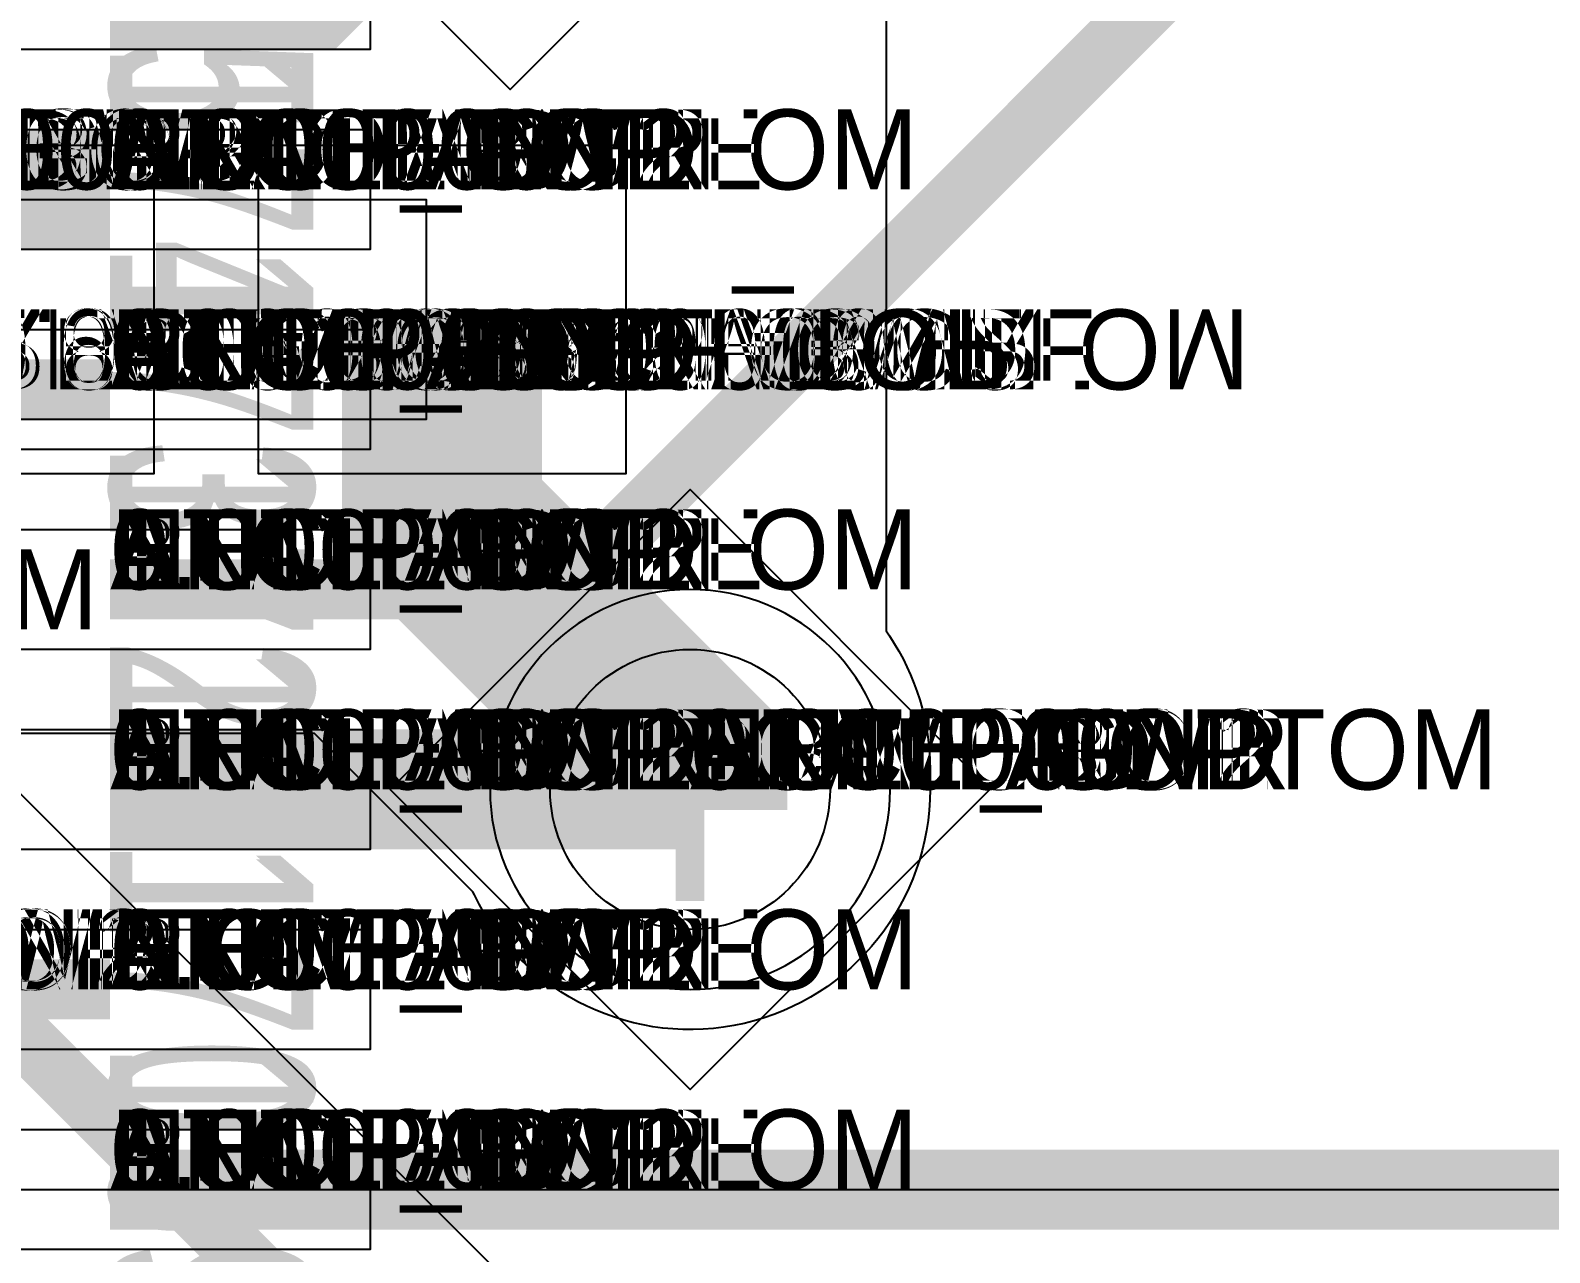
# Model space of a CAD drawing. Extents: x 0 to 323, y 0 to 320.
# Drawn here: x 122.651 to 126.449, y 61.692 to 64.748 of the extents above; entities that cross this region are included whole.
import ezdxf
from ezdxf.enums import TextEntityAlignment as Align

# ---------------------------------------------------------------- set-up
doc = ezdxf.new("R2010")
doc.units = 0
doc.header["$MEASUREMENT"] = 0
doc.layers.get('0').update_dxf_attribs({"linetype": 'CONTINUOUS'})
for name, color, linetype in [('CDN_FIGURES', 7, 'CONTINUOUS'), ('ETCH_BOTTOM', 7, 'CONTINUOUS'), ('ETCH_GND', 3, 'CONTINUOUS'), ('ETCH_INT1', 4, 'CONTINUOUS'), ('ETCH_INT2', 5, 'CONTINUOUS'), ('ETCH_PWR', 6, 'CONTINUOUS'), ('ETCH_TOP', 2, 'CONTINUOUS'), ('MANUFACTURING_NCLEGEND-1-6', 8, 'CONTINUOUS'), ('PACKAGE_GEOMETRY_ASSEMBLY_TOP', 11, 'CONTINUOUS'), ('PACKAGE_GEOMETRY_PIN_NUMBER', 9, 'CONTINUOUS')]:
    doc.layers.add(name, color=color, linetype=linetype)

# ---------------------------------------------------------------- blocks, each defined once
blk = doc.blocks.new('PAD_INFO')
for tag in ['SHAPE_TYPE', 'PAD_HEIGHT', 'PAD_LAYER', 'PAD_TYPE', 'PAD_WIDTH']:
    blk.add_attdef(tag, (0, 0), '', height=0.2)
at = {"flags": 2}
blk.add_attdef('CDN_TYPE', (0, 0), '', height=0.2, dxfattribs=at)
blk = doc.blocks.new('DRILL_INFO')
at = {"flags": 2}
blk.add_attdef('CDN_TYPE', (0, 0), '', height=0.2, dxfattribs=at)
for tag in ['FSHAPE', 'FCHAR', 'DRILL_HEIGHT', 'DIAMETER', 'PLATED', 'DRILL_WIDTH']:
    blk.add_attdef(tag, (0, 0), '', height=0.2)
blk = doc.blocks.new('VIA0700X0300')
at = {"layer": 'ETCH_BOTTOM'}
blk.add_circle((0, 0), 0.35, dxfattribs=at)
at = {"layer": 'ETCH_GND'}
blk.add_circle((0, 0), 0.35, dxfattribs=at)
at = {"layer": 'ETCH_INT1'}
blk.add_circle((0, 0), 0.35, dxfattribs=at)
at = {"layer": 'ETCH_INT2'}
blk.add_circle((0, 0), 0.35, dxfattribs=at)
at = {"layer": 'ETCH_PWR'}
blk.add_circle((0, 0), 0.35, dxfattribs=at)
at = {"layer": 'ETCH_TOP'}
blk.add_circle((0, 0), 0.35, dxfattribs=at)
ref = blk.add_blockref('PAD_INFO', (0, 0))
ref.add_attrib('PAD_LAYER', 'ETCH_TOP', (0, 0), dxfattribs={"height": 0.2})
ref.add_attrib('SHAPE_TYPE', 'NULL', (0, 0), dxfattribs={"height": 0.2})
ref.add_attrib('PAD_TYPE', 'ANTIPAD', (0, 0), dxfattribs={"height": 0.2})
ref.add_attrib('PAD_WIDTH', '0.000000', (0, 0), dxfattribs={"height": 0.2})
ref.add_attrib('PAD_HEIGHT', '0.000000', (0, 0), dxfattribs={"height": 0.2})
ref = blk.add_blockref('PAD_INFO', (0, 0))
ref.add_attrib('PAD_LAYER', 'ETCH_GND', (0, 0), dxfattribs={"height": 0.2})
ref.add_attrib('SHAPE_TYPE', 'NULL', (0, 0), dxfattribs={"height": 0.2})
ref.add_attrib('PAD_TYPE', 'ANTIPAD', (0, 0), dxfattribs={"height": 0.2})
ref.add_attrib('PAD_WIDTH', '0.000000', (0, 0), dxfattribs={"height": 0.2})
ref.add_attrib('PAD_HEIGHT', '0.000000', (0, 0), dxfattribs={"height": 0.2})
ref = blk.add_blockref('PAD_INFO', (0, 0))
ref.add_attrib('PAD_LAYER', 'ETCH_INT1', (0, 0), dxfattribs={"height": 0.2})
ref.add_attrib('SHAPE_TYPE', 'NULL', (0, 0), dxfattribs={"height": 0.2})
ref.add_attrib('PAD_TYPE', 'ANTIPAD', (0, 0), dxfattribs={"height": 0.2})
ref.add_attrib('PAD_WIDTH', '0.000000', (0, 0), dxfattribs={"height": 0.2})
ref.add_attrib('PAD_HEIGHT', '0.000000', (0, 0), dxfattribs={"height": 0.2})
ref = blk.add_blockref('PAD_INFO', (0, 0))
ref.add_attrib('PAD_LAYER', 'ETCH_INT2', (0, 0), dxfattribs={"height": 0.2})
ref.add_attrib('SHAPE_TYPE', 'NULL', (0, 0), dxfattribs={"height": 0.2})
ref.add_attrib('PAD_TYPE', 'ANTIPAD', (0, 0), dxfattribs={"height": 0.2})
ref.add_attrib('PAD_WIDTH', '0.000000', (0, 0), dxfattribs={"height": 0.2})
ref.add_attrib('PAD_HEIGHT', '0.000000', (0, 0), dxfattribs={"height": 0.2})
ref = blk.add_blockref('PAD_INFO', (0, 0))
ref.add_attrib('PAD_LAYER', 'ETCH_PWR', (0, 0), dxfattribs={"height": 0.2})
ref.add_attrib('SHAPE_TYPE', 'NULL', (0, 0), dxfattribs={"height": 0.2})
ref.add_attrib('PAD_TYPE', 'ANTIPAD', (0, 0), dxfattribs={"height": 0.2})
ref.add_attrib('PAD_WIDTH', '0.000000', (0, 0), dxfattribs={"height": 0.2})
ref.add_attrib('PAD_HEIGHT', '0.000000', (0, 0), dxfattribs={"height": 0.2})
ref = blk.add_blockref('PAD_INFO', (0, 0))
ref.add_attrib('PAD_LAYER', 'ETCH_BOTTOM', (0, 0), dxfattribs={"height": 0.2})
ref.add_attrib('SHAPE_TYPE', 'NULL', (0, 0), dxfattribs={"height": 0.2})
ref.add_attrib('PAD_TYPE', 'ANTIPAD', (0, 0), dxfattribs={"height": 0.2})
ref.add_attrib('PAD_WIDTH', '0.000000', (0, 0), dxfattribs={"height": 0.2})
ref.add_attrib('PAD_HEIGHT', '0.000000', (0, 0), dxfattribs={"height": 0.2})
ref = blk.add_blockref('PAD_INFO', (0, 0))
ref.add_attrib('PAD_LAYER', 'ETCH_TOP', (0, 0), dxfattribs={"height": 0.2})
ref.add_attrib('SHAPE_TYPE', 'NULL', (0, 0), dxfattribs={"height": 0.2})
ref.add_attrib('PAD_TYPE', 'THERMAL', (0, 0), dxfattribs={"height": 0.2})
ref.add_attrib('PAD_WIDTH', '0.000000', (0, 0), dxfattribs={"height": 0.2})
ref.add_attrib('PAD_HEIGHT', '0.000000', (0, 0), dxfattribs={"height": 0.2})
ref = blk.add_blockref('PAD_INFO', (0, 0))
ref.add_attrib('PAD_LAYER', 'ETCH_GND', (0, 0), dxfattribs={"height": 0.2})
ref.add_attrib('SHAPE_TYPE', 'NULL', (0, 0), dxfattribs={"height": 0.2})
ref.add_attrib('PAD_TYPE', 'THERMAL', (0, 0), dxfattribs={"height": 0.2})
ref.add_attrib('PAD_WIDTH', '0.000000', (0, 0), dxfattribs={"height": 0.2})
ref.add_attrib('PAD_HEIGHT', '0.000000', (0, 0), dxfattribs={"height": 0.2})
ref = blk.add_blockref('PAD_INFO', (0, 0))
ref.add_attrib('PAD_LAYER', 'ETCH_INT1', (0, 0), dxfattribs={"height": 0.2})
ref.add_attrib('SHAPE_TYPE', 'NULL', (0, 0), dxfattribs={"height": 0.2})
ref.add_attrib('PAD_TYPE', 'THERMAL', (0, 0), dxfattribs={"height": 0.2})
ref.add_attrib('PAD_WIDTH', '0.000000', (0, 0), dxfattribs={"height": 0.2})
ref.add_attrib('PAD_HEIGHT', '0.000000', (0, 0), dxfattribs={"height": 0.2})
ref = blk.add_blockref('PAD_INFO', (0, 0))
ref.add_attrib('PAD_LAYER', 'ETCH_INT2', (0, 0), dxfattribs={"height": 0.2})
ref.add_attrib('SHAPE_TYPE', 'NULL', (0, 0), dxfattribs={"height": 0.2})
ref.add_attrib('PAD_TYPE', 'THERMAL', (0, 0), dxfattribs={"height": 0.2})
ref.add_attrib('PAD_WIDTH', '0.000000', (0, 0), dxfattribs={"height": 0.2})
ref.add_attrib('PAD_HEIGHT', '0.000000', (0, 0), dxfattribs={"height": 0.2})
ref = blk.add_blockref('PAD_INFO', (0, 0))
ref.add_attrib('PAD_LAYER', 'ETCH_PWR', (0, 0), dxfattribs={"height": 0.2})
ref.add_attrib('SHAPE_TYPE', 'NULL', (0, 0), dxfattribs={"height": 0.2})
ref.add_attrib('PAD_TYPE', 'THERMAL', (0, 0), dxfattribs={"height": 0.2})
ref.add_attrib('PAD_WIDTH', '0.000000', (0, 0), dxfattribs={"height": 0.2})
ref.add_attrib('PAD_HEIGHT', '0.000000', (0, 0), dxfattribs={"height": 0.2})
ref = blk.add_blockref('PAD_INFO', (0, 0))
ref.add_attrib('PAD_LAYER', 'ETCH_BOTTOM', (0, 0), dxfattribs={"height": 0.2})
ref.add_attrib('SHAPE_TYPE', 'NULL', (0, 0), dxfattribs={"height": 0.2})
ref.add_attrib('PAD_TYPE', 'THERMAL', (0, 0), dxfattribs={"height": 0.2})
ref.add_attrib('PAD_WIDTH', '0.000000', (0, 0), dxfattribs={"height": 0.2})
ref.add_attrib('PAD_HEIGHT', '0.000000', (0, 0), dxfattribs={"height": 0.2})
ref = blk.add_blockref('PAD_INFO', (0, 0))
ref.add_attrib('PAD_LAYER', 'ETCH_TOP', (0, 0), dxfattribs={"height": 0.2})
ref.add_attrib('SHAPE_TYPE', 'CIRCLE', (0, 0), dxfattribs={"height": 0.2})
ref.add_attrib('PAD_TYPE', 'REGULAR', (0, 0), dxfattribs={"height": 0.2})
ref.add_attrib('PAD_WIDTH', '0.700000', (0, 0), dxfattribs={"height": 0.2})
ref.add_attrib('PAD_HEIGHT', '0.700000', (0, 0), dxfattribs={"height": 0.2})
ref = blk.add_blockref('PAD_INFO', (0, 0))
ref.add_attrib('PAD_LAYER', 'ETCH_GND', (0, 0), dxfattribs={"height": 0.2})
ref.add_attrib('SHAPE_TYPE', 'CIRCLE', (0, 0), dxfattribs={"height": 0.2})
ref.add_attrib('PAD_TYPE', 'REGULAR', (0, 0), dxfattribs={"height": 0.2})
ref.add_attrib('PAD_WIDTH', '0.700000', (0, 0), dxfattribs={"height": 0.2})
ref.add_attrib('PAD_HEIGHT', '0.700000', (0, 0), dxfattribs={"height": 0.2})
ref = blk.add_blockref('PAD_INFO', (0, 0))
ref.add_attrib('PAD_LAYER', 'ETCH_INT1', (0, 0), dxfattribs={"height": 0.2})
ref.add_attrib('SHAPE_TYPE', 'CIRCLE', (0, 0), dxfattribs={"height": 0.2})
ref.add_attrib('PAD_TYPE', 'REGULAR', (0, 0), dxfattribs={"height": 0.2})
ref.add_attrib('PAD_WIDTH', '0.700000', (0, 0), dxfattribs={"height": 0.2})
ref.add_attrib('PAD_HEIGHT', '0.700000', (0, 0), dxfattribs={"height": 0.2})
ref = blk.add_blockref('PAD_INFO', (0, 0))
ref.add_attrib('PAD_LAYER', 'ETCH_INT2', (0, 0), dxfattribs={"height": 0.2})
ref.add_attrib('SHAPE_TYPE', 'CIRCLE', (0, 0), dxfattribs={"height": 0.2})
ref.add_attrib('PAD_TYPE', 'REGULAR', (0, 0), dxfattribs={"height": 0.2})
ref.add_attrib('PAD_WIDTH', '0.700000', (0, 0), dxfattribs={"height": 0.2})
ref.add_attrib('PAD_HEIGHT', '0.700000', (0, 0), dxfattribs={"height": 0.2})
ref = blk.add_blockref('PAD_INFO', (0, 0))
ref.add_attrib('PAD_LAYER', 'ETCH_PWR', (0, 0), dxfattribs={"height": 0.2})
ref.add_attrib('SHAPE_TYPE', 'CIRCLE', (0, 0), dxfattribs={"height": 0.2})
ref.add_attrib('PAD_TYPE', 'REGULAR', (0, 0), dxfattribs={"height": 0.2})
ref.add_attrib('PAD_WIDTH', '0.700000', (0, 0), dxfattribs={"height": 0.2})
ref.add_attrib('PAD_HEIGHT', '0.700000', (0, 0), dxfattribs={"height": 0.2})
ref = blk.add_blockref('PAD_INFO', (0, 0))
ref.add_attrib('PAD_LAYER', 'ETCH_BOTTOM', (0, 0), dxfattribs={"height": 0.2})
ref.add_attrib('SHAPE_TYPE', 'CIRCLE', (0, 0), dxfattribs={"height": 0.2})
ref.add_attrib('PAD_TYPE', 'REGULAR', (0, 0), dxfattribs={"height": 0.2})
ref.add_attrib('PAD_WIDTH', '0.700000', (0, 0), dxfattribs={"height": 0.2})
ref.add_attrib('PAD_HEIGHT', '0.700000', (0, 0), dxfattribs={"height": 0.2})
ref = blk.add_blockref('DRILL_INFO', (0, 0))
ref.add_attrib('DIAMETER', '0.300000', (0, 0), dxfattribs={"height": 0.2})
ref.add_attrib('PLATED', 'PLATED', (0, 0), dxfattribs={"height": 0.2})
ref.add_attrib('FSHAPE', 'DIAMOND', (0, 0), dxfattribs={"height": 0.2})
ref.add_attrib('FCHAR', '+', (0, 0), dxfattribs={"height": 0.2})
ref.add_attrib('DRILL_WIDTH', '1.500000', (0, 0), dxfattribs={"height": 0.2})
ref.add_attrib('DRILL_HEIGHT', '1.500000', (0, 0), dxfattribs={"height": 0.2})
for tag in ['CDN_TYPE', 'PIN']:
    blk.add_attdef(tag, (0, 0), '', height=0.2)
at = {"flags": 2}
for tag in ['PSTKNAME', 'BBV']:
    blk.add_attdef(tag, (0, 0), '', height=0.2, dxfattribs=at)
blk = doc.blocks.new('FIGURE_DIAMOND')
at = {"layer": 'CDN_FIGURES'}
blk.add_lwpolyline([(-0.5, 0), (0, 0.5), (0.5, 0), (0, -0.5)], close=True, dxfattribs=at)
blk = doc.blocks.new('RC1300X0300TS')
at = {"layer": 'ETCH_TOP'}
blk.add_lwpolyline([(-0.65, -0.15), (-0.65, 0.15), (0.65, 0.15), (0.65, -0.15)], close=True, dxfattribs=at)
ref = blk.add_blockref('PAD_INFO', (0, 0))
ref.add_attrib('PAD_LAYER', 'ETCH_TOP', (0, 0), dxfattribs={"height": 0.2})
ref.add_attrib('SHAPE_TYPE', 'NULL', (0, 0), dxfattribs={"height": 0.2})
ref.add_attrib('PAD_TYPE', 'ANTIPAD', (0, 0), dxfattribs={"height": 0.2})
ref.add_attrib('PAD_WIDTH', '0.000000', (0, 0), dxfattribs={"height": 0.2})
ref.add_attrib('PAD_HEIGHT', '0.000000', (0, 0), dxfattribs={"height": 0.2})
ref = blk.add_blockref('PAD_INFO', (0, 0))
ref.add_attrib('PAD_LAYER', 'ETCH_GND', (0, 0), dxfattribs={"height": 0.2})
ref.add_attrib('SHAPE_TYPE', 'NULL', (0, 0), dxfattribs={"height": 0.2})
ref.add_attrib('PAD_TYPE', 'ANTIPAD', (0, 0), dxfattribs={"height": 0.2})
ref.add_attrib('PAD_WIDTH', '0.000000', (0, 0), dxfattribs={"height": 0.2})
ref.add_attrib('PAD_HEIGHT', '0.000000', (0, 0), dxfattribs={"height": 0.2})
ref = blk.add_blockref('PAD_INFO', (0, 0))
ref.add_attrib('PAD_LAYER', 'ETCH_INT1', (0, 0), dxfattribs={"height": 0.2})
ref.add_attrib('SHAPE_TYPE', 'NULL', (0, 0), dxfattribs={"height": 0.2})
ref.add_attrib('PAD_TYPE', 'ANTIPAD', (0, 0), dxfattribs={"height": 0.2})
ref.add_attrib('PAD_WIDTH', '0.000000', (0, 0), dxfattribs={"height": 0.2})
ref.add_attrib('PAD_HEIGHT', '0.000000', (0, 0), dxfattribs={"height": 0.2})
ref = blk.add_blockref('PAD_INFO', (0, 0))
ref.add_attrib('PAD_LAYER', 'ETCH_INT2', (0, 0), dxfattribs={"height": 0.2})
ref.add_attrib('SHAPE_TYPE', 'NULL', (0, 0), dxfattribs={"height": 0.2})
ref.add_attrib('PAD_TYPE', 'ANTIPAD', (0, 0), dxfattribs={"height": 0.2})
ref.add_attrib('PAD_WIDTH', '0.000000', (0, 0), dxfattribs={"height": 0.2})
ref.add_attrib('PAD_HEIGHT', '0.000000', (0, 0), dxfattribs={"height": 0.2})
ref = blk.add_blockref('PAD_INFO', (0, 0))
ref.add_attrib('PAD_LAYER', 'ETCH_PWR', (0, 0), dxfattribs={"height": 0.2})
ref.add_attrib('SHAPE_TYPE', 'NULL', (0, 0), dxfattribs={"height": 0.2})
ref.add_attrib('PAD_TYPE', 'ANTIPAD', (0, 0), dxfattribs={"height": 0.2})
ref.add_attrib('PAD_WIDTH', '0.000000', (0, 0), dxfattribs={"height": 0.2})
ref.add_attrib('PAD_HEIGHT', '0.000000', (0, 0), dxfattribs={"height": 0.2})
ref = blk.add_blockref('PAD_INFO', (0, 0))
ref.add_attrib('PAD_LAYER', 'ETCH_BOTTOM', (0, 0), dxfattribs={"height": 0.2})
ref.add_attrib('SHAPE_TYPE', 'NULL', (0, 0), dxfattribs={"height": 0.2})
ref.add_attrib('PAD_TYPE', 'ANTIPAD', (0, 0), dxfattribs={"height": 0.2})
ref.add_attrib('PAD_WIDTH', '0.000000', (0, 0), dxfattribs={"height": 0.2})
ref.add_attrib('PAD_HEIGHT', '0.000000', (0, 0), dxfattribs={"height": 0.2})
ref = blk.add_blockref('PAD_INFO', (0, 0))
ref.add_attrib('PAD_LAYER', 'ETCH_TOP', (0, 0), dxfattribs={"height": 0.2})
ref.add_attrib('SHAPE_TYPE', 'NULL', (0, 0), dxfattribs={"height": 0.2})
ref.add_attrib('PAD_TYPE', 'THERMAL', (0, 0), dxfattribs={"height": 0.2})
ref.add_attrib('PAD_WIDTH', '0.000000', (0, 0), dxfattribs={"height": 0.2})
ref.add_attrib('PAD_HEIGHT', '0.000000', (0, 0), dxfattribs={"height": 0.2})
ref = blk.add_blockref('PAD_INFO', (0, 0))
ref.add_attrib('PAD_LAYER', 'ETCH_GND', (0, 0), dxfattribs={"height": 0.2})
ref.add_attrib('SHAPE_TYPE', 'NULL', (0, 0), dxfattribs={"height": 0.2})
ref.add_attrib('PAD_TYPE', 'THERMAL', (0, 0), dxfattribs={"height": 0.2})
ref.add_attrib('PAD_WIDTH', '0.000000', (0, 0), dxfattribs={"height": 0.2})
ref.add_attrib('PAD_HEIGHT', '0.000000', (0, 0), dxfattribs={"height": 0.2})
ref = blk.add_blockref('PAD_INFO', (0, 0))
ref.add_attrib('PAD_LAYER', 'ETCH_INT1', (0, 0), dxfattribs={"height": 0.2})
ref.add_attrib('SHAPE_TYPE', 'NULL', (0, 0), dxfattribs={"height": 0.2})
ref.add_attrib('PAD_TYPE', 'THERMAL', (0, 0), dxfattribs={"height": 0.2})
ref.add_attrib('PAD_WIDTH', '0.000000', (0, 0), dxfattribs={"height": 0.2})
ref.add_attrib('PAD_HEIGHT', '0.000000', (0, 0), dxfattribs={"height": 0.2})
ref = blk.add_blockref('PAD_INFO', (0, 0))
ref.add_attrib('PAD_LAYER', 'ETCH_INT2', (0, 0), dxfattribs={"height": 0.2})
ref.add_attrib('SHAPE_TYPE', 'NULL', (0, 0), dxfattribs={"height": 0.2})
ref.add_attrib('PAD_TYPE', 'THERMAL', (0, 0), dxfattribs={"height": 0.2})
ref.add_attrib('PAD_WIDTH', '0.000000', (0, 0), dxfattribs={"height": 0.2})
ref.add_attrib('PAD_HEIGHT', '0.000000', (0, 0), dxfattribs={"height": 0.2})
ref = blk.add_blockref('PAD_INFO', (0, 0))
ref.add_attrib('PAD_LAYER', 'ETCH_PWR', (0, 0), dxfattribs={"height": 0.2})
ref.add_attrib('SHAPE_TYPE', 'NULL', (0, 0), dxfattribs={"height": 0.2})
ref.add_attrib('PAD_TYPE', 'THERMAL', (0, 0), dxfattribs={"height": 0.2})
ref.add_attrib('PAD_WIDTH', '0.000000', (0, 0), dxfattribs={"height": 0.2})
ref.add_attrib('PAD_HEIGHT', '0.000000', (0, 0), dxfattribs={"height": 0.2})
ref = blk.add_blockref('PAD_INFO', (0, 0))
ref.add_attrib('PAD_LAYER', 'ETCH_BOTTOM', (0, 0), dxfattribs={"height": 0.2})
ref.add_attrib('SHAPE_TYPE', 'NULL', (0, 0), dxfattribs={"height": 0.2})
ref.add_attrib('PAD_TYPE', 'THERMAL', (0, 0), dxfattribs={"height": 0.2})
ref.add_attrib('PAD_WIDTH', '0.000000', (0, 0), dxfattribs={"height": 0.2})
ref.add_attrib('PAD_HEIGHT', '0.000000', (0, 0), dxfattribs={"height": 0.2})
ref = blk.add_blockref('PAD_INFO', (0, 0))
ref.add_attrib('PAD_LAYER', 'ETCH_TOP', (0, 0), dxfattribs={"height": 0.2})
ref.add_attrib('SHAPE_TYPE', 'RECTANGLE', (0, 0), dxfattribs={"height": 0.2})
ref.add_attrib('PAD_TYPE', 'REGULAR', (0, 0), dxfattribs={"height": 0.2})
ref.add_attrib('PAD_WIDTH', '1.300000', (0, 0), dxfattribs={"height": 0.2})
ref.add_attrib('PAD_HEIGHT', '0.300000', (0, 0), dxfattribs={"height": 0.2})
ref = blk.add_blockref('PAD_INFO', (0, 0))
ref.add_attrib('PAD_LAYER', 'ETCH_GND', (0, 0), dxfattribs={"height": 0.2})
ref.add_attrib('SHAPE_TYPE', 'NULL', (0, 0), dxfattribs={"height": 0.2})
ref.add_attrib('PAD_TYPE', 'REGULAR', (0, 0), dxfattribs={"height": 0.2})
ref.add_attrib('PAD_WIDTH', '0.000000', (0, 0), dxfattribs={"height": 0.2})
ref.add_attrib('PAD_HEIGHT', '0.000000', (0, 0), dxfattribs={"height": 0.2})
ref = blk.add_blockref('PAD_INFO', (0, 0))
ref.add_attrib('PAD_LAYER', 'ETCH_INT1', (0, 0), dxfattribs={"height": 0.2})
ref.add_attrib('SHAPE_TYPE', 'NULL', (0, 0), dxfattribs={"height": 0.2})
ref.add_attrib('PAD_TYPE', 'REGULAR', (0, 0), dxfattribs={"height": 0.2})
ref.add_attrib('PAD_WIDTH', '0.000000', (0, 0), dxfattribs={"height": 0.2})
ref.add_attrib('PAD_HEIGHT', '0.000000', (0, 0), dxfattribs={"height": 0.2})
ref = blk.add_blockref('PAD_INFO', (0, 0))
ref.add_attrib('PAD_LAYER', 'ETCH_INT2', (0, 0), dxfattribs={"height": 0.2})
ref.add_attrib('SHAPE_TYPE', 'NULL', (0, 0), dxfattribs={"height": 0.2})
ref.add_attrib('PAD_TYPE', 'REGULAR', (0, 0), dxfattribs={"height": 0.2})
ref.add_attrib('PAD_WIDTH', '0.000000', (0, 0), dxfattribs={"height": 0.2})
ref.add_attrib('PAD_HEIGHT', '0.000000', (0, 0), dxfattribs={"height": 0.2})
ref = blk.add_blockref('PAD_INFO', (0, 0))
ref.add_attrib('PAD_LAYER', 'ETCH_PWR', (0, 0), dxfattribs={"height": 0.2})
ref.add_attrib('SHAPE_TYPE', 'NULL', (0, 0), dxfattribs={"height": 0.2})
ref.add_attrib('PAD_TYPE', 'REGULAR', (0, 0), dxfattribs={"height": 0.2})
ref.add_attrib('PAD_WIDTH', '0.000000', (0, 0), dxfattribs={"height": 0.2})
ref.add_attrib('PAD_HEIGHT', '0.000000', (0, 0), dxfattribs={"height": 0.2})
ref = blk.add_blockref('PAD_INFO', (0, 0))
ref.add_attrib('PAD_LAYER', 'ETCH_BOTTOM', (0, 0), dxfattribs={"height": 0.2})
ref.add_attrib('SHAPE_TYPE', 'NULL', (0, 0), dxfattribs={"height": 0.2})
ref.add_attrib('PAD_TYPE', 'REGULAR', (0, 0), dxfattribs={"height": 0.2})
ref.add_attrib('PAD_WIDTH', '0.000000', (0, 0), dxfattribs={"height": 0.2})
ref.add_attrib('PAD_HEIGHT', '0.000000', (0, 0), dxfattribs={"height": 0.2})
ref = blk.add_blockref('DRILL_INFO', (0, 0))
ref.add_attrib('DIAMETER', '0.000000', (0, 0), dxfattribs={"height": 0.2})
ref.add_attrib('PLATED', 'PLATED', (0, 0), dxfattribs={"height": 0.2})
ref.add_attrib('FSHAPE', 'NULL', (0, 0), dxfattribs={"height": 0.2})
ref.add_attrib('DRILL_WIDTH', '0.000000', (0, 0), dxfattribs={"height": 0.2})
ref.add_attrib('DRILL_HEIGHT', '0.000000', (0, 0), dxfattribs={"height": 0.2})
for tag in ['CDN_TYPE', 'PIN']:
    blk.add_attdef(tag, (0, 0), '', height=0.2)
at = {"flags": 2}
for tag in ['PSTKNAME', 'BBV']:
    blk.add_attdef(tag, (0, 0), '', height=0.2, dxfattribs=at)
blk = doc.blocks.new('LQFP176')
at = {"layer": 'ETCH_TOP', "rotation": 90}
for p in [(-10.25, 12.7), (-9.75, 12.7), (-9.25, 12.7), (-8.75, 12.7), (-8.25, 12.7), (-7.75, 12.7), (-7.25, 12.7)]:
    blk.add_blockref('RC1300X0300TS', p, dxfattribs=at)
at = {"flags": 2}
for tag in ['SYMBOL_TYPE', 'CDN_TYPE', 'REFDES']:
    blk.add_attdef(tag, (0, 0), '', height=0.2, dxfattribs=at)
blk = doc.blocks.new('RC0920X0820TS')
at = {"layer": 'ETCH_TOP'}
blk.add_lwpolyline([(-0.46, -0.41), (-0.46, 0.41), (0.46, 0.41), (0.46, -0.41)], close=True, dxfattribs=at)
ref = blk.add_blockref('PAD_INFO', (0, 0))
ref.add_attrib('PAD_LAYER', 'ETCH_TOP', (0, 0), dxfattribs={"height": 0.2})
ref.add_attrib('SHAPE_TYPE', 'NULL', (0, 0), dxfattribs={"height": 0.2})
ref.add_attrib('PAD_TYPE', 'ANTIPAD', (0, 0), dxfattribs={"height": 0.2})
ref.add_attrib('PAD_WIDTH', '0.000000', (0, 0), dxfattribs={"height": 0.2})
ref.add_attrib('PAD_HEIGHT', '0.000000', (0, 0), dxfattribs={"height": 0.2})
ref = blk.add_blockref('PAD_INFO', (0, 0))
ref.add_attrib('PAD_LAYER', 'ETCH_GND', (0, 0), dxfattribs={"height": 0.2})
ref.add_attrib('SHAPE_TYPE', 'NULL', (0, 0), dxfattribs={"height": 0.2})
ref.add_attrib('PAD_TYPE', 'ANTIPAD', (0, 0), dxfattribs={"height": 0.2})
ref.add_attrib('PAD_WIDTH', '0.000000', (0, 0), dxfattribs={"height": 0.2})
ref.add_attrib('PAD_HEIGHT', '0.000000', (0, 0), dxfattribs={"height": 0.2})
ref = blk.add_blockref('PAD_INFO', (0, 0))
ref.add_attrib('PAD_LAYER', 'ETCH_INT1', (0, 0), dxfattribs={"height": 0.2})
ref.add_attrib('SHAPE_TYPE', 'NULL', (0, 0), dxfattribs={"height": 0.2})
ref.add_attrib('PAD_TYPE', 'ANTIPAD', (0, 0), dxfattribs={"height": 0.2})
ref.add_attrib('PAD_WIDTH', '0.000000', (0, 0), dxfattribs={"height": 0.2})
ref.add_attrib('PAD_HEIGHT', '0.000000', (0, 0), dxfattribs={"height": 0.2})
ref = blk.add_blockref('PAD_INFO', (0, 0))
ref.add_attrib('PAD_LAYER', 'ETCH_INT2', (0, 0), dxfattribs={"height": 0.2})
ref.add_attrib('SHAPE_TYPE', 'NULL', (0, 0), dxfattribs={"height": 0.2})
ref.add_attrib('PAD_TYPE', 'ANTIPAD', (0, 0), dxfattribs={"height": 0.2})
ref.add_attrib('PAD_WIDTH', '0.000000', (0, 0), dxfattribs={"height": 0.2})
ref.add_attrib('PAD_HEIGHT', '0.000000', (0, 0), dxfattribs={"height": 0.2})
ref = blk.add_blockref('PAD_INFO', (0, 0))
ref.add_attrib('PAD_LAYER', 'ETCH_PWR', (0, 0), dxfattribs={"height": 0.2})
ref.add_attrib('SHAPE_TYPE', 'NULL', (0, 0), dxfattribs={"height": 0.2})
ref.add_attrib('PAD_TYPE', 'ANTIPAD', (0, 0), dxfattribs={"height": 0.2})
ref.add_attrib('PAD_WIDTH', '0.000000', (0, 0), dxfattribs={"height": 0.2})
ref.add_attrib('PAD_HEIGHT', '0.000000', (0, 0), dxfattribs={"height": 0.2})
ref = blk.add_blockref('PAD_INFO', (0, 0))
ref.add_attrib('PAD_LAYER', 'ETCH_BOTTOM', (0, 0), dxfattribs={"height": 0.2})
ref.add_attrib('SHAPE_TYPE', 'NULL', (0, 0), dxfattribs={"height": 0.2})
ref.add_attrib('PAD_TYPE', 'ANTIPAD', (0, 0), dxfattribs={"height": 0.2})
ref.add_attrib('PAD_WIDTH', '0.000000', (0, 0), dxfattribs={"height": 0.2})
ref.add_attrib('PAD_HEIGHT', '0.000000', (0, 0), dxfattribs={"height": 0.2})
ref = blk.add_blockref('PAD_INFO', (0, 0))
ref.add_attrib('PAD_LAYER', 'ETCH_TOP', (0, 0), dxfattribs={"height": 0.2})
ref.add_attrib('SHAPE_TYPE', 'NULL', (0, 0), dxfattribs={"height": 0.2})
ref.add_attrib('PAD_TYPE', 'THERMAL', (0, 0), dxfattribs={"height": 0.2})
ref.add_attrib('PAD_WIDTH', '0.000000', (0, 0), dxfattribs={"height": 0.2})
ref.add_attrib('PAD_HEIGHT', '0.000000', (0, 0), dxfattribs={"height": 0.2})
ref = blk.add_blockref('PAD_INFO', (0, 0))
ref.add_attrib('PAD_LAYER', 'ETCH_GND', (0, 0), dxfattribs={"height": 0.2})
ref.add_attrib('SHAPE_TYPE', 'NULL', (0, 0), dxfattribs={"height": 0.2})
ref.add_attrib('PAD_TYPE', 'THERMAL', (0, 0), dxfattribs={"height": 0.2})
ref.add_attrib('PAD_WIDTH', '0.000000', (0, 0), dxfattribs={"height": 0.2})
ref.add_attrib('PAD_HEIGHT', '0.000000', (0, 0), dxfattribs={"height": 0.2})
ref = blk.add_blockref('PAD_INFO', (0, 0))
ref.add_attrib('PAD_LAYER', 'ETCH_INT1', (0, 0), dxfattribs={"height": 0.2})
ref.add_attrib('SHAPE_TYPE', 'NULL', (0, 0), dxfattribs={"height": 0.2})
ref.add_attrib('PAD_TYPE', 'THERMAL', (0, 0), dxfattribs={"height": 0.2})
ref.add_attrib('PAD_WIDTH', '0.000000', (0, 0), dxfattribs={"height": 0.2})
ref.add_attrib('PAD_HEIGHT', '0.000000', (0, 0), dxfattribs={"height": 0.2})
ref = blk.add_blockref('PAD_INFO', (0, 0))
ref.add_attrib('PAD_LAYER', 'ETCH_INT2', (0, 0), dxfattribs={"height": 0.2})
ref.add_attrib('SHAPE_TYPE', 'NULL', (0, 0), dxfattribs={"height": 0.2})
ref.add_attrib('PAD_TYPE', 'THERMAL', (0, 0), dxfattribs={"height": 0.2})
ref.add_attrib('PAD_WIDTH', '0.000000', (0, 0), dxfattribs={"height": 0.2})
ref.add_attrib('PAD_HEIGHT', '0.000000', (0, 0), dxfattribs={"height": 0.2})
ref = blk.add_blockref('PAD_INFO', (0, 0))
ref.add_attrib('PAD_LAYER', 'ETCH_PWR', (0, 0), dxfattribs={"height": 0.2})
ref.add_attrib('SHAPE_TYPE', 'NULL', (0, 0), dxfattribs={"height": 0.2})
ref.add_attrib('PAD_TYPE', 'THERMAL', (0, 0), dxfattribs={"height": 0.2})
ref.add_attrib('PAD_WIDTH', '0.000000', (0, 0), dxfattribs={"height": 0.2})
ref.add_attrib('PAD_HEIGHT', '0.000000', (0, 0), dxfattribs={"height": 0.2})
ref = blk.add_blockref('PAD_INFO', (0, 0))
ref.add_attrib('PAD_LAYER', 'ETCH_BOTTOM', (0, 0), dxfattribs={"height": 0.2})
ref.add_attrib('SHAPE_TYPE', 'NULL', (0, 0), dxfattribs={"height": 0.2})
ref.add_attrib('PAD_TYPE', 'THERMAL', (0, 0), dxfattribs={"height": 0.2})
ref.add_attrib('PAD_WIDTH', '0.000000', (0, 0), dxfattribs={"height": 0.2})
ref.add_attrib('PAD_HEIGHT', '0.000000', (0, 0), dxfattribs={"height": 0.2})
ref = blk.add_blockref('PAD_INFO', (0, 0))
ref.add_attrib('PAD_LAYER', 'ETCH_TOP', (0, 0), dxfattribs={"height": 0.2})
ref.add_attrib('SHAPE_TYPE', 'RECTANGLE', (0, 0), dxfattribs={"height": 0.2})
ref.add_attrib('PAD_TYPE', 'REGULAR', (0, 0), dxfattribs={"height": 0.2})
ref.add_attrib('PAD_WIDTH', '0.920000', (0, 0), dxfattribs={"height": 0.2})
ref.add_attrib('PAD_HEIGHT', '0.820000', (0, 0), dxfattribs={"height": 0.2})
ref = blk.add_blockref('PAD_INFO', (0, 0))
ref.add_attrib('PAD_LAYER', 'ETCH_GND', (0, 0), dxfattribs={"height": 0.2})
ref.add_attrib('SHAPE_TYPE', 'NULL', (0, 0), dxfattribs={"height": 0.2})
ref.add_attrib('PAD_TYPE', 'REGULAR', (0, 0), dxfattribs={"height": 0.2})
ref.add_attrib('PAD_WIDTH', '0.000000', (0, 0), dxfattribs={"height": 0.2})
ref.add_attrib('PAD_HEIGHT', '0.000000', (0, 0), dxfattribs={"height": 0.2})
ref = blk.add_blockref('PAD_INFO', (0, 0))
ref.add_attrib('PAD_LAYER', 'ETCH_INT1', (0, 0), dxfattribs={"height": 0.2})
ref.add_attrib('SHAPE_TYPE', 'NULL', (0, 0), dxfattribs={"height": 0.2})
ref.add_attrib('PAD_TYPE', 'REGULAR', (0, 0), dxfattribs={"height": 0.2})
ref.add_attrib('PAD_WIDTH', '0.000000', (0, 0), dxfattribs={"height": 0.2})
ref.add_attrib('PAD_HEIGHT', '0.000000', (0, 0), dxfattribs={"height": 0.2})
ref = blk.add_blockref('PAD_INFO', (0, 0))
ref.add_attrib('PAD_LAYER', 'ETCH_INT2', (0, 0), dxfattribs={"height": 0.2})
ref.add_attrib('SHAPE_TYPE', 'NULL', (0, 0), dxfattribs={"height": 0.2})
ref.add_attrib('PAD_TYPE', 'REGULAR', (0, 0), dxfattribs={"height": 0.2})
ref.add_attrib('PAD_WIDTH', '0.000000', (0, 0), dxfattribs={"height": 0.2})
ref.add_attrib('PAD_HEIGHT', '0.000000', (0, 0), dxfattribs={"height": 0.2})
ref = blk.add_blockref('PAD_INFO', (0, 0))
ref.add_attrib('PAD_LAYER', 'ETCH_PWR', (0, 0), dxfattribs={"height": 0.2})
ref.add_attrib('SHAPE_TYPE', 'NULL', (0, 0), dxfattribs={"height": 0.2})
ref.add_attrib('PAD_TYPE', 'REGULAR', (0, 0), dxfattribs={"height": 0.2})
ref.add_attrib('PAD_WIDTH', '0.000000', (0, 0), dxfattribs={"height": 0.2})
ref.add_attrib('PAD_HEIGHT', '0.000000', (0, 0), dxfattribs={"height": 0.2})
ref = blk.add_blockref('PAD_INFO', (0, 0))
ref.add_attrib('PAD_LAYER', 'ETCH_BOTTOM', (0, 0), dxfattribs={"height": 0.2})
ref.add_attrib('SHAPE_TYPE', 'NULL', (0, 0), dxfattribs={"height": 0.2})
ref.add_attrib('PAD_TYPE', 'REGULAR', (0, 0), dxfattribs={"height": 0.2})
ref.add_attrib('PAD_WIDTH', '0.000000', (0, 0), dxfattribs={"height": 0.2})
ref.add_attrib('PAD_HEIGHT', '0.000000', (0, 0), dxfattribs={"height": 0.2})
ref = blk.add_blockref('DRILL_INFO', (0, 0))
ref.add_attrib('DIAMETER', '0.000000', (0, 0), dxfattribs={"height": 0.2})
ref.add_attrib('PLATED', 'PLATED', (0, 0), dxfattribs={"height": 0.2})
ref.add_attrib('FSHAPE', 'NULL', (0, 0), dxfattribs={"height": 0.2})
ref.add_attrib('DRILL_WIDTH', '0.000000', (0, 0), dxfattribs={"height": 0.2})
ref.add_attrib('DRILL_HEIGHT', '0.000000', (0, 0), dxfattribs={"height": 0.2})
for tag in ['CDN_TYPE', 'PIN']:
    blk.add_attdef(tag, (0, 0), '', height=0.2)
at = {"flags": 2}
for tag in ['PSTKNAME', 'BBV']:
    blk.add_attdef(tag, (0, 0), '', height=0.2, dxfattribs=at)
blk = doc.blocks.new('F270')
at = {"layer": 'PACKAGE_GEOMETRY_ASSEMBLY_TOP'}
blk.add_lwpolyline([(0.04, -0.275), (1.14, -0.275), (1.14, 0.275), (0.04, 0.275)], close=True, dxfattribs=at)
at = {"layer": 'ETCH_TOP'}
ref = blk.add_blockref('RC0920X0820TS', (0, 0), dxfattribs=at)
ref.add_attrib('CDN_TYPE', 'PIN', (0, 0), dxfattribs={"height": 0.2})
ref.add_attrib('PIN', '1', (0, 0), dxfattribs={"height": 0.2})
ref = blk.add_blockref('RC0920X0820TS', (1.18, 0), dxfattribs=at)
ref.add_attrib('CDN_TYPE', 'PIN', (0, 0), dxfattribs={"height": 0.2})
ref.add_attrib('PIN', '2', (0, 0), dxfattribs={"height": 0.2})
at = {"flags": 2}
for tag in ['SYMBOL_TYPE', 'CDN_TYPE', 'REFDES']:
    blk.add_attdef(tag, (0, 0), '', height=0.2, dxfattribs=at)

msp = doc.modelspace()

# ---------------------------------------------------------------- linework, layer by layer
at = {"layer": 'ETCH_BOTTOM'}
for points, format in [([(116.6499, 57.3999), (116.6499, 60.2001), (118.2399, 60.2001), (118.2399, 63.5601), (121.3899, 63.5601), (121.3899, 65.1101), (124.7901, 65.1101), (124.7901, 63.2466), (124.7987, 63.2338, -0.148541), (124.9001, 62.9), (124.9001, 62.85, -0.795244), (123.7608, 62.5867), (123.757, 62.5943), (123.3614, 62.9899), (121.8601, 62.9899), (121.8601, 61.8916), (121.8866, 61.8772, -0.089407), (122.0527, 61.744, 0.434813), (122.2009, 61.7388), (122.3121, 61.8501), (145.5399, 61.8501)], "xyb"), ([(122.5, 64.05, 0.5, 0.5, 0), (122.05, 64.05, 0.5, 0.5, 0), (121.75, 64.35, 0.5, 0.5, 0)], "xyseb"), ([(124.3, 62.85, 0.5, 0.5, 0), (124.3, 62.9, 0.5, 0.5, 0), (123.68, 63.52, 0.5, 0.5, 0), (123.68, 64.05, 0.5, 0.5, 0)], "xyseb")]:
    msp.add_lwpolyline(points, format=format, dxfattribs=at)
at = {"layer": 'ETCH_GND'}
msp.add_lwpolyline([(124.8001, 62.85, 1), (123.7999, 62.85, 1)], format="xyb", close=True, dxfattribs=at)
at = {"layer": 'ETCH_INT1'}
for points, format in [([(129.2761, 56.0251), (125.6011, 59.7001), (124.9495, 59.7001, -0.438438), (124.8485, 59.8097, 0.247337), (124.6651, 60.2384, -0.538717), (124.6819, 60.4069, 0.999957), (124.2202, 61.2942), (124.1873, 61.2772), (121.7792, 63.6853, -0.608918), (121.8339, 63.857, 0.757374), (121.9356, 64.8144)], "xyb"), ([(135.8, 55.6, 0.15, 0.15, 0), (129.1, 55.6, 0.15, 0.15, 0), (125.425, 59.275, 0.15, 0.15, 0), (124.1117, 59.275, 0.15, 0.15, 0), (123.775, 59.6117, 0.15, 0.15, 0), (123.775, 61.0883, 0.15, 0.15, 0), (121.0383, 63.825, 0.15, 0.15, 0), (120.875, 63.825, 0.15, 0.15, 0), (120.4, 64.3, 0.15, 0.15, 0)], "xyseb")]:
    msp.add_lwpolyline(points, format=format, dxfattribs=at)
msp.add_lwpolyline([(124.8001, 62.85, 1), (123.7999, 62.85, 1)], format="xyb", close=True, dxfattribs=at)
at = {"layer": 'ETCH_INT2'}
msp.add_lwpolyline([(124.8001, 62.85, 1), (123.7999, 62.85, 1)], format="xyb", close=True, dxfattribs=at)
at = {"layer": 'ETCH_TOP'}
for points in [[(122.85, 63.35, 0.15, 0.15, 0), (123.9867, 63.35, 0.15, 0.15, 0), (127.0117, 66.375, 0.15, 0.15, 0), (148.7147, 66.375, 0.15, 0.15, 0), (151.5, 63.5897, 0.15, 0.15, 0), (151.5, 56.972, 0.15, 0.15, 0), (150.928, 56.4, 0.15, 0.15, 0), (148.7, 56.4, 0.15, 0.15, 0)], [(122.85, 64.85, 0.3, 0.3, 0), (123.35, 64.85, 0.3, 0.3, 0), (123.85, 65.35, 0.3, 0.3, 0)], [(122.85, 64.35, 0.3, 0.3, 0), (121.75, 64.35, 0.3, 0.3, 0)], [(120.4, 64.3, 0.15, 0.15, 0), (120.9867, 64.3, 0.15, 0.15, 0), (121.5117, 63.775, 0.15, 0.15, 0), (121.9883, 63.775, 0.15, 0.15, 0), (122.0633, 63.85, 0.15, 0.15, 0), (122.85, 63.85, 0.15, 0.15, 0)], [(122.85, 61.85, 0.2, 0.2, 0), (128.75, 61.85, 0.2, 0.2, 0), (131.1, 64.2, 0.2, 0.2, 0)], [(124.3, 62.85, 0.3, 0.3, 0), (122.85, 62.85, 0.3, 0.3, 0)], [(122.85, 62.35, 0.15, 0.15, 0), (121.5, 62.35, 0.15, 0.15, 0)]]:
    msp.add_lwpolyline(points, format="xyseb", dxfattribs=at)

# ---------------------------------------------------------------- block references
at = {"rotation": 270}
msp.add_blockref('LQFP176', (110.15, 54.6), dxfattribs=at)
at = {"xscale": -1, "rotation": 180}
msp.add_blockref('F270', (122.5, 64.05), dxfattribs=at)
at = {"layer": 'ETCH_TOP'}
for p in [(121.75, 64.35), (120.8, 63.25), (124.3, 62.85), (121.5, 62.35)]:
    msp.add_blockref('VIA0700X0300', p, dxfattribs=at)
at = {"layer": 'MANUFACTURING_NCLEGEND-1-6', "xscale": 1.5, "yscale": 1.5}
for p in [(123.85, 65.35), (124.3, 62.85)]:
    msp.add_blockref('FIGURE_DIAMOND', p, dxfattribs=at)

# ---------------------------------------------------------------- texts
at = {"layer": 'MANUFACTURING_NCLEGEND-1-6'}
msp.add_text('+', height=0.75, dxfattribs=at).set_placement((124.3, 62.85), align=Align.MIDDLE_CENTER)
at = {"layer": 'PACKAGE_GEOMETRY_PIN_NUMBER', "width": 0.649606}
for s, p in [('175', (122.85, 64.85)), ('174', (122.85, 64.35)), ('173', (122.85, 63.85)), ('172', (122.85, 63.35)), ('171', (122.85, 62.85)), ('170', (122.85, 62.35)), ('169', (122.85, 61.85))]:
    msp.add_text(s, height=0.508, rotation=270, dxfattribs=at).set_placement(p, align=Align.CENTER)
at = {"layer": 'PACKAGE_GEOMETRY_PIN_NUMBER', "text_generation_flag": 2, "width": 0.649606}
msp.add_text('2', height=0.508, rotation=180, dxfattribs=at).set_placement((123.68, 64.05), align=Align.CENTER)

doc.saveas('drawing.dxf')
